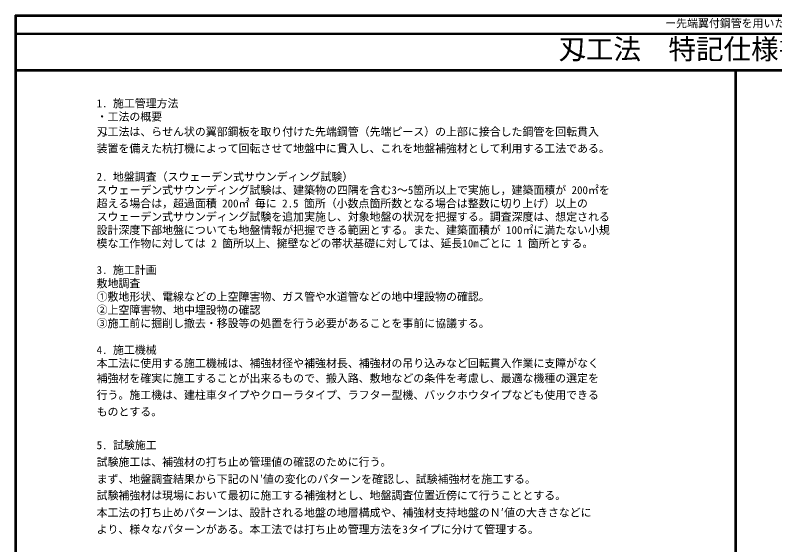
# Model space of a CAD drawing. Units: millimetres, scale not verified. Extents: x -39348 to 39622, y -27419 to 27142.
# Drawn here: x -39348 to 229, y -432 to 27142 of the extents above; entities that cross this region are included whole.
import ezdxf
from ezdxf.enums import TextEntityAlignment as Align

# ---------------------------------------------------------------- set-up
doc = ezdxf.new("R2010")
doc.units = ezdxf.units.MM
doc.header["$LTSCALE"] = 100
doc.layers.add('0-0', color=7, linetype='Continuous', lineweight=9)
doc.styles.add('MS Gothic', font='')
doc.styles.add('ＭＳ ゴシック', font='')
doc.styles.get('MS Gothic').set_extended_font_data('MS Gothic')
doc.styles.get('ＭＳ ゴシック').set_extended_font_data('MS Gothic')

msp = doc.modelspace()

# ---------------------------------------------------------------- linework, layer by layer
at = {"layer": '0-0', "lineweight": 35}
for p, q in [((39622.5, 27141.9), (-39348.2, 27141.9)), ((-39348.2, 27141.9), (-39348.2, -27419)), ((-39300.8, 27141.9), (-39300.8, 27094.4)), ((-39300.8, -27371.6), (-39300.8, 27094.4)), ((-39300.8, 27094.4), (39575.1, 27094.4)), ((39575.1, 26193.6), (-39300.8, 26193.6)), ((-39300.8, 26193.6), (-39300.8, 26146.2)), ((-39300.8, 26146.2), (39575.1, 26146.2)), ((39575.1, 24297.1), (-39300.8, 24297.1)), ((-39300.8, 24297.1), (-39300.8, 24249.6)), ((-39300.8, 24249.6), (39575.1, 24249.6)), ((-1833, 24249.6), (-1833, -25475.1)), ((-1785.5, -25475.1), (-1785.5, 24249.6))]:
    msp.add_line(p, q, dxfattribs=at)

# ---------------------------------------------------------------- texts
at = {"layer": '0-0'}
for s, height, style, p in [('ー先端翼付鋼管を用いた杭状地盤補強工法ー', 417.1, 'MS Gothic', (-5481.5, 26388)), ('刄工法\u3000特記仕様書【施工標準】', 1052, 'ＭＳ ゴシック', (-11051.4, 24534)), ('1. 施工管理方法', 417.1, 'ＭＳ ゴシック', (-35105.2, 22218.7)), ('・工法の概要', 417.1, 'MS Gothic', (-35105.2, 21525.2)), ('刄工法は、らせん状の翼部鋼板を取り付けた先端鋼管（先端ピース）の上部に接合した鋼管を回転貫入', 417.1, 'MS Gothic', (-35105.2, 20740.9)), ('装置を備えた杭打機によって回転させて地盤中に貫入し、これを地盤補強材として利用する工法である。', 417.1, 'MS Gothic', (-35105.2, 19869.7)), ('2. 地盤調査（スウェーデン式サウンディング試験）', 417.1, 'ＭＳ ゴシック', (-35105.2, 18394)), ('スウェーデン式サウンディング試験は、建築物の四隅を含む3～5箇所以上で実施し，建築面積が 200㎡を', 417.1, 'MS Gothic', (-35105.2, 17700.6)), ('超える場合は，超過面積 200㎡ 毎に 2.5 箇所（小数点箇所数となる場合は整数に切り上げ）以上の', 417.1, 'MS Gothic', (-35105.2, 17007.1)), ('スウェーデン式サウンディング試験を追加実施し、対象地盤の状況を把握する。調査深度は、想定される', 417.1, 'MS Gothic', (-35105.2, 16313.7)), ('設計深度下部地盤についても地盤情報が把握できる範囲とする。また、建築面積が 100㎡に満たない小規', 417.1, 'ＭＳ ゴシック', (-35105.2, 15620.3)), ('模な工作物に対しては 2 箇所以上、擁壁などの帯状基礎に対しては、延長10mごとに 1 箇所とする。', 417.1, 'ＭＳ ゴシック', (-35105.2, 14926.9)), ('3. 施工計画', 417.1, 'ＭＳ ゴシック', (-35105.2, 13540)), ('敷地調査', 417.1, 'MS Gothic', (-35105.2, 12846.6)), ('①敷地形状、電線などの上空障害物、ガス管や水道管などの地中埋設物の確認。', 417.1, 'ＭＳ ゴシック', (-35105.2, 12153.2)), ('②上空障害物、地中埋設物の確認', 417.1, 'MS Gothic', (-35105.2, 11459.8)), ('③施工前に掘削し撤去・移設等の処置を行う必要があることを事前に協議する。', 417.1, 'MS Gothic', (-35105.2, 10766.4)), ('4. 施工機械', 417.1, 'ＭＳ ゴシック', (-35105.2, 9379.5)), ('本工法に使用する施工機械は、補強材径や補強材長、補強材の吊り込みなど回転貫入作業に支障がなく', 417.1, 'MS Gothic', (-35105.2, 8686.1)), ('補強材を確実に施工することが出来るもので、搬入路、敷地などの条件を考慮し、最適な機種の選定を', 417.1, 'MS Gothic', (-35105.2, 7903.8)), ('行う。施工機は、建柱車タイプやクローラタイプ、ラフター型機、バックホウタイプなども使用できる', 417.1, 'MS Gothic', (-35105.2, 7032.6)), ('ものとする。', 417.1, 'MS Gothic', (-35105.2, 6161.3)), ('5. 試験施工', 417.1, 'ＭＳ ゴシック', (-35105.2, 4418.9)), ('試験施工は、補強材の打ち止め管理値の確認のために行う。', 417.1, 'MS Gothic', (-35105.2, 3547.7)), ('まず、地盤調査結果から下記の', 417.1, 'MS Gothic', (-35105.2, 2652.8)), ('Ｎ′', 417.1, 'ＭＳ ゴシック', (-27170.1, 2659.4)), ('値の変化のパターンを確認し、試験補強材を施工する。', 417.1, 'ＭＳ ゴシック', (-26442.3, 2652.8)), ('試験補強材は現場において最初に施工する補強材とし、地盤調査位置近傍にて行うこととする。', 417.1, 'MS Gothic', (-35105.2, 1805.2)), ('本工法の打ち止めパターンは、設計される地盤の地層構成や、補強材支持地盤の', 417.1, 'MS Gothic', (-35105.2, 910.3)), ('Ｎ′', 417.1, 'ＭＳ ゴシック', (-14621.2, 914.8)), ('値の大きさなどに', 417.1, 'ＭＳ ゴシック', (-13869.8, 910.3)), ('より、様々なパターンがある。本工法では打ち止め管理方法を3タイプに分けて管理する。', 417.1, 'ＭＳ ゴシック', (-35105.2, 37.1))]:
    msp.add_text(s, height=height, dxfattribs=dict(at, style=style)).set_placement(p, align=Align.BOTTOM_LEFT)

doc.saveas('drawing.dxf')
